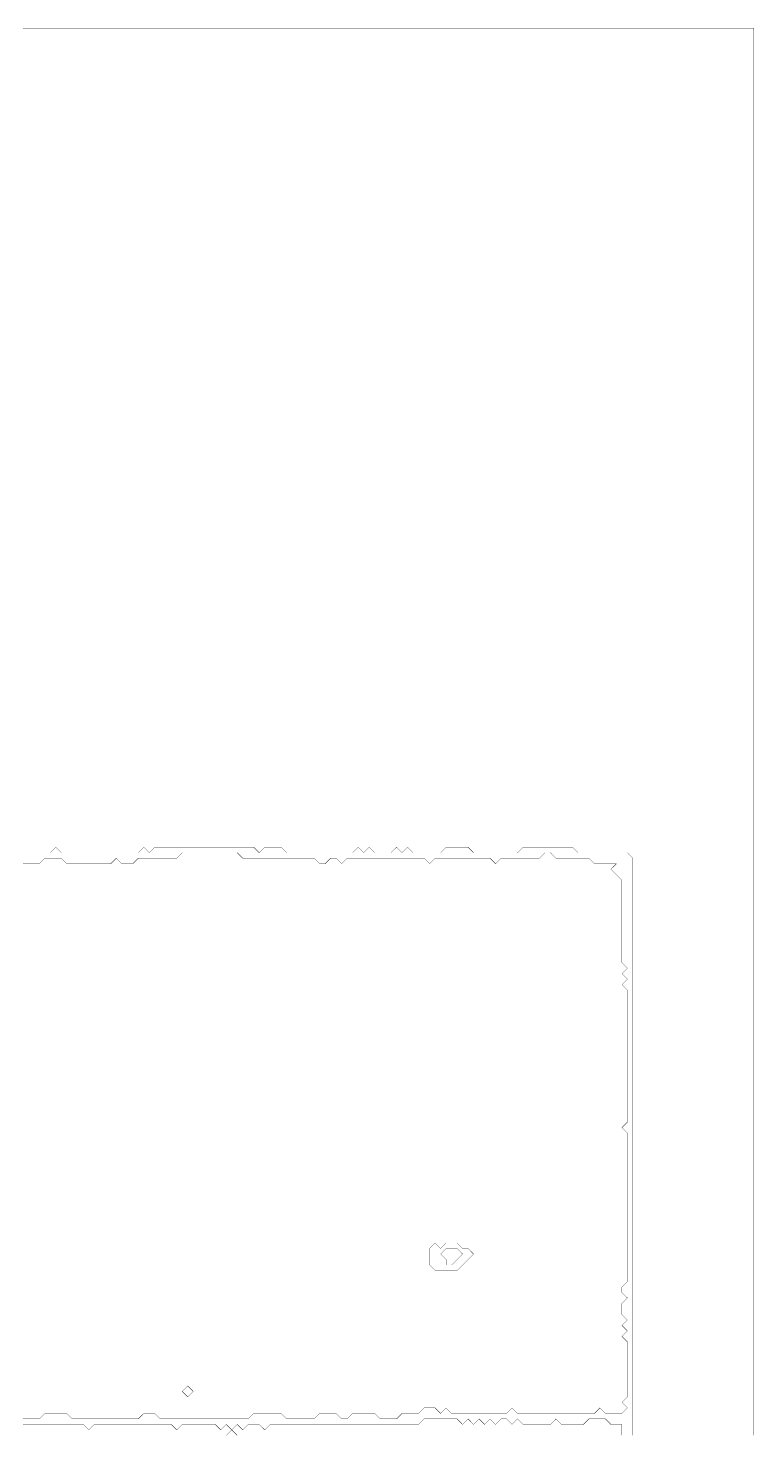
# Model space of a CAD drawing. Header units: metres. Extents: x 0 to 5089, y -5089 to 0.
# Drawn here: x 3774 to 5089, y -2540 to 0 of the extents above; entities that cross this region are included whole.
import ezdxf

# ---------------------------------------------------------------- set-up
doc = ezdxf.new("R2010")
doc.units = ezdxf.units.M
doc.layers.add('conductor', color=1, linetype='Continuous')
doc.layers.add('substrate', color=5, linetype='Continuous')

msp = doc.modelspace()

# ---------------------------------------------------------------- linework, layer by layer
at = {"layer": 'conductor', "const_width": 0.5}
msp.add_lwpolyline([(3764.5, -2519.6), (3774.5, -2519.6), (3784.4, -2519.6), (3794.4, -2519.6), (3804.3, -2509.7), (3814.3, -2509.7), (3824.2, -2509.7), (3834.2, -2509.7), (3844.2, -2509.7), (3854.1, -2519.6), (3864.1, -2519.6), (3874, -2519.6), (3884, -2519.6), (3894, -2519.6), (3903.9, -2519.6), (3913.9, -2519.6), (3923.8, -2519.6), (3933.8, -2519.6), (3943.8, -2519.6), (3953.7, -2519.6), (3963.7, -2519.6), (3973.6, -2519.6), (3983.6, -2509.7), (3993.6, -2509.7), (4003.5, -2509.7), (4013.5, -2519.6), (4023.4, -2519.6), (4033.4, -2519.6), (4043.3, -2519.6), (4053.3, -2519.6), (4063.3, -2519.6), (4073.2, -2519.6), (4083.2, -2519.6), (4093.1, -2519.6), (4103.1, -2519.6), (4113.1, -2519.6), (4123, -2519.6), (4133, -2519.6), (4142.9, -2519.6), (4152.9, -2519.6), (4162.9, -2519.6), (4172.8, -2519.6), (4182.8, -2509.7), (4192.7, -2509.7), (4202.7, -2509.7), (4212.7, -2509.7), (4222.6, -2509.7), (4232.6, -2509.7), (4242.5, -2519.6), (4252.5, -2519.6), (4262.4, -2519.6), (4272.4, -2519.6), (4282.4, -2519.6), (4292.3, -2519.6), (4302.3, -2509.7), (4312.2, -2509.7), (4322.2, -2509.7), (4332.2, -2509.7), (4342.1, -2519.6), (4352.1, -2519.6), (4362, -2509.7), (4372, -2509.7), (4382, -2509.7), (4391.9, -2509.7), (4401.9, -2509.7), (4411.8, -2519.6), (4421.8, -2519.6), (4431.7, -2519.6), (4441.7, -2519.6), (4451.7, -2509.7), (4461.6, -2509.7), (4471.6, -2509.7), (4481.5, -2509.7), (4491.5, -2499.7), (4501.5, -2499.7), (4511.4, -2499.7), (4521.4, -2509.7), (4531.3, -2499.7), (4541.3, -2509.7), (4551.3, -2509.7), (4561.2, -2509.7), (4571.2, -2509.7), (4581.1, -2509.7), (4591.1, -2509.7), (4601.1, -2509.7), (4611, -2509.7), (4621, -2509.7), (4630.9, -2509.7), (4640.9, -2509.7), (4650.8, -2499.7), (4660.8, -2509.7), (4670.8, -2509.7), (4680.7, -2509.7), (4690.7, -2509.7), (4700.6, -2509.7), (4710.6, -2509.7), (4720.6, -2509.7), (4730.5, -2509.7), (4740.5, -2509.7), (4750.4, -2509.7), (4760.4, -2509.7), (4770.4, -2509.7), (4780.3, -2509.7), (4790.3, -2509.7), (4800.2, -2509.7), (4810.2, -2499.7), (4820.1, -2509.7), (4830.1, -2509.7), (4840.1, -2509.7), (4850, -2509.7), (4860, -2499.7), (4850, -2489.7), (4860, -2479.8), (4860, -2469.8), (4860, -2459.9), (4860, -2449.9), (4860, -2440), (4860, -2430), (4860, -2420), (4860, -2410.1), (4860, -2400.1), (4860, -2390.2), (4860, -2380.2), (4850, -2370.2), (4860, -2360.3), (4850, -2350.3), (4860, -2340.4), (4850, -2330.4), (4850, -2320.4), (4850, -2310.5), (4860, -2300.5), (4850, -2290.6), (4850, -2280.6), (4860, -2270.6), (4860, -2260.7), (4860, -2250.7), (4860, -2240.8), (4860, -2230.8), (4860, -2220.9), (4860, -2210.9), (4860, -2200.9), (4860, -2191), (4860, -2181), (4860, -2171.1), (4860, -2161.1), (4860, -2151.1), (4860, -2141.2), (4860, -2131.2), (4860, -2121.3), (4860, -2111.3), (4860, -2101.3), (4860, -2091.4), (4860, -2081.4), (4860, -2071.5), (4860, -2061.5), (4860, -2051.6), (4860, -2041.6), (4860, -2031.6), (4860, -2021.7), (4860, -2011.7), (4860, -2001.8), (4850, -1991.8), (4860, -1981.8), (4860, -1971.9), (4860, -1961.9), (4860, -1952), (4860, -1942), (4860, -1932), (4860, -1922.1), (4860, -1912.1), (4860, -1902.2), (4860, -1892.2), (4860, -1882.2), (4860, -1872.3), (4860, -1862.3), (4860, -1852.4), (4860, -1842.4), (4860, -1832.5), (4860, -1822.5), (4860, -1812.5), (4860, -1802.6), (4860, -1792.6), (4860, -1782.7), (4860, -1772.7), (4860, -1762.7), (4860, -1752.8), (4860, -1742.8), (4850, -1732.9), (4860, -1722.9), (4850, -1712.9), (4860, -1703), (4850, -1693), (4850, -1683.1), (4850, -1673.1), (4850, -1663.2), (4850, -1653.2), (4850, -1643.2), (4850, -1633.3), (4850, -1623.3), (4850, -1613.4), (4850, -1603.4), (4850, -1593.4), (4850, -1583.5), (4850, -1573.5), (4850, -1563.6), (4850, -1553.6), (4850, -1543.6), (4840.1, -1533.7), (4830.1, -1523.7), (4840.1, -1513.8), (4830.1, -1513.8), (4820.1, -1513.8), (4810.2, -1513.8), (4800.2, -1513.8), (4790.3, -1503.8), (4780.3, -1503.8), (4770.4, -1503.8), (4760.4, -1503.8), (4750.4, -1503.8), (4740.5, -1503.8), (4730.5, -1503.8), (4720.6, -1493.8), (4710.6, -1493.8), (4700.6, -1503.8), (4690.7, -1503.8), (4680.7, -1503.8), (4670.8, -1503.8), (4660.8, -1503.8), (4650.8, -1503.8), (4640.9, -1503.8), (4630.9, -1503.8), (4621, -1513.8), (4611, -1503.8), (4601.1, -1503.8), (4591.1, -1503.8), (4581.1, -1503.8), (4571.2, -1503.8), (4561.2, -1503.8), (4551.3, -1503.8), (4541.3, -1503.8), (4531.3, -1503.8), (4521.4, -1503.8), (4511.4, -1503.8), (4501.5, -1513.8), (4491.5, -1503.8), (4481.5, -1503.8), (4471.6, -1503.8), (4461.6, -1503.8), (4451.7, -1503.8), (4441.7, -1503.8), (4431.7, -1503.8), (4421.8, -1503.8), (4411.8, -1503.8), (4401.9, -1503.8), (4391.9, -1503.8), (4382, -1503.8), (4372, -1503.8), (4362, -1503.8), (4352.1, -1503.8), (4342.1, -1513.8), (4332.2, -1503.8), (4322.2, -1503.8), (4312.2, -1513.8), (4302.3, -1513.8), (4292.3, -1503.8), (4282.4, -1503.8), (4272.4, -1503.8), (4262.4, -1503.8), (4252.5, -1503.8), (4242.5, -1503.8), (4232.6, -1503.8), (4222.6, -1503.8), (4212.7, -1503.8), (4202.7, -1503.8), (4192.7, -1503.8), (4182.8, -1503.8), (4172.8, -1503.8), (4162.9, -1503.8), (4152.9, -1493.8), (4142.9, -1493.8), (4133, -1493.8), (4123, -1493.8), (4113.1, -1493.8), (4103.1, -1493.8), (4093.1, -1493.8), (4083.2, -1493.8), (4073.2, -1493.8), (4063.3, -1493.8), (4053.3, -1493.8), (4043.3, -1503.8), (4033.4, -1503.8), (4023.4, -1503.8), (4013.5, -1503.8), (4003.5, -1503.8), (3993.6, -1503.8), (3983.6, -1503.8), (3973.6, -1503.8), (3963.7, -1513.8), (3953.7, -1513.8), (3943.8, -1513.8), (3933.8, -1503.8), (3923.8, -1513.8), (3913.9, -1513.8), (3903.9, -1513.8), (3894, -1513.8), (3884, -1513.8), (3874, -1513.8), (3864.1, -1513.8), (3854.1, -1513.8), (3844.2, -1513.8), (3834.2, -1503.8), (3824.2, -1503.8), (3814.3, -1503.8), (3804.3, -1503.8), (3794.4, -1513.8), (3784.4, -1513.8), (3774.5, -1513.8), (3764.5, -1513.8)], dxfattribs=at)
for points in [[(4501.5, -2210.9), (4511.4, -2200.9), (4521.4, -2210.9), (4531.3, -2200.9), (4541.3, -2200.9), (4551.3, -2200.9), (4561.2, -2210.9), (4571.2, -2210.9), (4581.1, -2220.9), (4571.2, -2230.8), (4561.2, -2240.8), (4551.3, -2250.7), (4541.3, -2250.7), (4531.3, -2250.7), (4521.4, -2250.7), (4511.4, -2250.7), (4501.5, -2240.8), (4501.5, -2230.8), (4501.5, -2220.9)], [(4053.3, -2469.8), (4063.3, -2459.9), (4073.2, -2469.8), (4063.3, -2479.8)]]:
    msp.add_lwpolyline(points, close=True, dxfattribs=at)
at = {"layer": 'substrate', "const_width": 0.5}
for points in [[(5089, -2549.5), (5089, -2539.5), (5089, -2529.6), (5089, -2519.6), (5089, -2509.7), (5089, -2499.7), (5089, -2489.7), (5089, -2479.8), (5089, -2469.8), (5089, -2459.9), (5089, -2449.9), (5089, -2440), (5089, -2430), (5089, -2420), (5089, -2410.1), (5089, -2400.1), (5089, -2390.2), (5089, -2380.2), (5089, -2370.2), (5089, -2360.3), (5089, -2350.3), (5089, -2340.4), (5089, -2330.4), (5089, -2320.4), (5089, -2310.5), (5089, -2300.5), (5089, -2290.6), (5089, -2280.6), (5089, -2270.6), (5089, -2260.7), (5089, -2250.7), (5089, -2240.8), (5089, -2230.8), (5089, -2220.9), (5089, -2210.9), (5089, -2200.9), (5089, -2191), (5089, -2181), (5089, -2171.1), (5089, -2161.1), (5089, -2151.1), (5089, -2141.2), (5089, -2131.2), (5089, -2121.3), (5089, -2111.3), (5089, -2101.3), (5089, -2091.4), (5089, -2081.4), (5089, -2071.5), (5089, -2061.5), (5089, -2051.6), (5089, -2041.6), (5089, -2031.6), (5089, -2021.7), (5089, -2011.7), (5089, -2001.8), (5089, -1991.8), (5089, -1981.8), (5089, -1971.9), (5089, -1961.9), (5089, -1952), (5089, -1942), (5089, -1932), (5089, -1922.1), (5089, -1912.1), (5089, -1902.2), (5089, -1892.2), (5089, -1882.2), (5089, -1872.3), (5089, -1862.3), (5089, -1852.4), (5089, -1842.4), (5089, -1832.5), (5089, -1822.5), (5089, -1812.5), (5089, -1802.6), (5089, -1792.6), (5089, -1782.7), (5089, -1772.7), (5089, -1762.7), (5089, -1752.8), (5089, -1742.8), (5089, -1732.9), (5089, -1722.9), (5089, -1712.9), (5089, -1703), (5089, -1693), (5089, -1683.1), (5089, -1673.1), (5089, -1663.2), (5089, -1653.2), (5089, -1643.2), (5089, -1633.3), (5089, -1623.3), (5089, -1613.4), (5089, -1603.4), (5089, -1593.4), (5089, -1583.5), (5089, -1573.5), (5089, -1563.6), (5089, -1553.6), (5089, -1543.6), (5089, -1533.7), (5089, -1523.7), (5089, -1513.8), (5089, -1503.8), (5089, -1493.8), (5089, -1483.9), (5089, -1473.9), (5089, -1464), (5089, -1454), (5089, -1444.1), (5089, -1434.1), (5089, -1424.1), (5089, -1414.2), (5089, -1404.2), (5089, -1394.3), (5089, -1384.3), (5089, -1374.3), (5089, -1364.4), (5089, -1354.4), (5089, -1344.5), (5089, -1334.5), (5089, -1324.5), (5089, -1314.6), (5089, -1304.6), (5089, -1294.7), (5089, -1284.7), (5089, -1274.8), (5089, -1264.8), (5089, -1254.8), (5089, -1244.9), (5089, -1234.9), (5089, -1225), (5089, -1215), (5089, -1205), (5089, -1195.1), (5089, -1185.1), (5089, -1175.2), (5089, -1165.2), (5089, -1155.2), (5089, -1145.3), (5089, -1135.3), (5089, -1125.4), (5089, -1115.4), (5089, -1105.4), (5089, -1095.5), (5089, -1085.5), (5089, -1075.6), (5089, -1065.6), (5089, -1055.7), (5089, -1045.7), (5089, -1035.7), (5089, -1025.8), (5089, -1015.8), (5089, -1005.9), (5089, -995.9), (5089, -985.9), (5089, -976), (5089, -966), (5089, -956.1), (5089, -946.1), (5089, -936.1), (5089, -926.2), (5089, -916.2), (5089, -906.3), (5089, -896.3), (5089, -886.3), (5089, -876.4), (5089, -866.4), (5089, -856.5), (5089, -846.5), (5089, -836.6), (5089, -826.6), (5089, -816.6), (5089, -806.7), (5089, -796.7), (5089, -786.8), (5089, -776.8), (5089, -766.8), (5089, -756.9), (5089, -746.9), (5089, -737), (5089, -727), (5089, -717), (5089, -707.1), (5089, -697.1), (5089, -687.2), (5089, -677.2), (5089, -667.3), (5089, -657.3), (5089, -647.3), (5089, -637.4), (5089, -627.4), (5089, -617.5), (5089, -607.5), (5089, -597.5), (5089, -587.6), (5089, -577.6), (5089, -567.7), (5089, -557.7), (5089, -547.7), (5089, -537.8), (5089, -527.8), (5089, -517.9), (5089, -507.9), (5089, -497.9), (5089, -488), (5089, -478), (5089, -468.1), (5089, -458.1), (5089, -448.2), (5089, -438.2), (5089, -428.2), (5089, -418.3), (5089, -408.3), (5089, -398.4), (5089, -388.4), (5089, -378.4), (5089, -368.5), (5089, -358.5), (5089, -348.6), (5089, -338.6), (5089, -328.6), (5089, -318.7), (5089, -308.7), (5089, -298.8), (5089, -288.8), (5089, -278.9), (5089, -268.9), (5089, -258.9), (5089, -249), (5089, -239), (5089, -229.1), (5089, -219.1), (5089, -209.1), (5089, -199.2), (5089, -189.2), (5089, -179.3), (5089, -169.3), (5089, -159.3), (5089, -149.4), (5089, -139.4), (5089, -129.5), (5089, -119.5), (5089, -109.5), (5089, -99.6), (5089, -89.6), (5089, -79.7), (5089, -69.7), (5089, -59.8), (5089, -49.8), (5089, -39.8), (5089, -29.9), (5089, -19.9), (5089, -10), (5089, 0), (5079.1, 0), (5069.1, 0), (5059.2, 0), (5049.2, 0), (5039.2, 0), (5029.3, 0), (5019.3, 0), (5009.4, 0), (4999.4, 0), (4989.5, 0), (4979.5, 0), (4969.5, 0), (4959.6, 0), (4949.6, 0), (4939.7, 0), (4929.7, 0), (4919.7, 0), (4909.8, 0), (4899.8, 0), (4889.9, 0), (4879.9, 0), (4869.9, 0), (4860, 0), (4850, 0), (4840.1, 0), (4830.1, 0), (4820.1, 0), (4810.2, 0), (4800.2, 0), (4790.3, 0), (4780.3, 0), (4770.4, 0), (4760.4, 0), (4750.4, 0), (4740.5, 0), (4730.5, 0), (4720.6, 0), (4710.6, 0), (4700.6, 0), (4690.7, 0), (4680.7, 0), (4670.8, 0), (4660.8, 0), (4650.8, 0), (4640.9, 0), (4630.9, 0), (4621, 0), (4611, 0), (4601.1, 0), (4591.1, 0), (4581.1, 0), (4571.2, 0), (4561.2, 0), (4551.3, 0), (4541.3, 0), (4531.3, 0), (4521.4, 0), (4511.4, 0), (4501.5, 0), (4491.5, 0), (4481.5, 0), (4471.6, 0), (4461.6, 0), (4451.7, 0), (4441.7, 0), (4431.7, 0), (4421.8, 0), (4411.8, 0), (4401.9, 0), (4391.9, 0), (4382, 0), (4372, 0), (4362, 0), (4352.1, 0), (4342.1, 0), (4332.2, 0), (4322.2, 0), (4312.2, 0), (4302.3, 0), (4292.3, 0), (4282.4, 0), (4272.4, 0), (4262.4, 0), (4252.5, 0), (4242.5, 0), (4232.6, 0), (4222.6, 0), (4212.7, 0), (4202.7, 0), (4192.7, 0), (4182.8, 0), (4172.8, 0), (4162.9, 0), (4152.9, 0), (4142.9, 0), (4133, 0), (4123, 0), (4113.1, 0), (4103.1, 0), (4093.1, 0), (4083.2, 0), (4073.2, 0), (4063.3, 0), (4053.3, 0), (4043.3, 0), (4033.4, 0), (4023.4, 0), (4013.5, 0), (4003.5, 0), (3993.6, 0), (3983.6, 0), (3973.6, 0), (3963.7, 0), (3953.7, 0), (3943.8, 0), (3933.8, 0), (3923.8, 0), (3913.9, 0), (3903.9, 0), (3894, 0), (3884, 0), (3874, 0), (3864.1, 0), (3854.1, 0), (3844.2, 0), (3834.2, 0), (3824.2, 0), (3814.3, 0), (3804.3, 0), (3794.4, 0), (3784.4, 0), (3774.5, 0), (3764.5, 0)], [(3764.5, -1493.8), (3774.5, -1493.8), (3784.4, -1493.8), (3794.4, -1493.8), (3804.3, -1493.8), (3814.3, -1493.8), (3824.2, -1483.9), (3834.2, -1493.8), (3844.2, -1493.8), (3854.1, -1493.8), (3864.1, -1493.8), (3874, -1493.8), (3884, -1493.8), (3894, -1493.8), (3903.9, -1493.8), (3913.9, -1493.8), (3923.8, -1493.8), (3933.8, -1493.8), (3943.8, -1493.8), (3953.7, -1493.8), (3963.7, -1493.8), (3973.6, -1493.8), (3983.6, -1483.9), (3993.6, -1493.8), (4003.5, -1483.9), (4013.5, -1483.9), (4023.4, -1483.9), (4033.4, -1483.9), (4043.3, -1483.9), (4053.3, -1483.9), (4063.3, -1483.9), (4073.2, -1483.9), (4083.2, -1483.9), (4093.1, -1483.9), (4103.1, -1483.9), (4113.1, -1483.9), (4123, -1483.9), (4133, -1483.9), (4142.9, -1483.9), (4152.9, -1483.9), (4162.9, -1483.9), (4172.8, -1483.9), (4182.8, -1483.9), (4192.7, -1493.8), (4202.7, -1483.9), (4212.7, -1483.9), (4222.6, -1483.9), (4232.6, -1483.9), (4242.5, -1493.8), (4252.5, -1493.8), (4262.4, -1493.8), (4272.4, -1493.8), (4282.4, -1493.8), (4292.3, -1493.8), (4302.3, -1493.8), (4312.2, -1493.8), (4322.2, -1493.8), (4332.2, -1493.8), (4342.1, -1493.8), (4352.1, -1493.8), (4362, -1493.8), (4372, -1483.9), (4382, -1493.8), (4391.9, -1483.9), (4401.9, -1493.8), (4411.8, -1493.8), (4421.8, -1493.8), (4431.7, -1493.8), (4441.7, -1483.9), (4451.7, -1493.8), (4461.6, -1483.9), (4471.6, -1493.8), (4481.5, -1493.8), (4491.5, -1493.8), (4501.5, -1493.8), (4511.4, -1493.8), (4521.4, -1493.8), (4531.3, -1483.9), (4541.3, -1483.9), (4551.3, -1483.9), (4561.2, -1483.9), (4571.2, -1483.9), (4581.1, -1493.8), (4591.1, -1493.8), (4601.1, -1493.8), (4611, -1493.8), (4621, -1493.8), (4630.9, -1493.8), (4640.9, -1493.8), (4650.8, -1493.8), (4660.8, -1493.8), (4670.8, -1483.9), (4680.7, -1483.9), (4690.7, -1483.9), (4700.6, -1483.9), (4710.6, -1483.9), (4720.6, -1483.9), (4730.5, -1483.9), (4740.5, -1483.9), (4750.4, -1483.9), (4760.4, -1483.9), (4770.4, -1493.8), (4780.3, -1493.8), (4790.3, -1493.8), (4800.2, -1493.8), (4810.2, -1493.8), (4820.1, -1493.8), (4830.1, -1493.8), (4840.1, -1493.8), (4850, -1493.8), (4860, -1493.8), (4869.9, -1503.8), (4869.9, -1513.8), (4869.9, -1523.7), (4869.9, -1533.7), (4869.9, -1543.6), (4869.9, -1553.6), (4869.9, -1563.6), (4869.9, -1573.5), (4869.9, -1583.5), (4869.9, -1593.4), (4869.9, -1603.4), (4869.9, -1613.4), (4869.9, -1623.3), (4869.9, -1633.3), (4869.9, -1643.2), (4869.9, -1653.2), (4869.9, -1663.2), (4869.9, -1673.1), (4869.9, -1683.1), (4869.9, -1693), (4869.9, -1703), (4869.9, -1712.9), (4869.9, -1722.9), (4869.9, -1732.9), (4869.9, -1742.8), (4869.9, -1752.8), (4869.9, -1762.7), (4869.9, -1772.7), (4869.9, -1782.7), (4869.9, -1792.6), (4869.9, -1802.6), (4869.9, -1812.5), (4869.9, -1822.5), (4869.9, -1832.5), (4869.9, -1842.4), (4869.9, -1852.4), (4869.9, -1862.3), (4869.9, -1872.3), (4869.9, -1882.2), (4869.9, -1892.2), (4869.9, -1902.2), (4869.9, -1912.1), (4869.9, -1922.1), (4869.9, -1932), (4869.9, -1942), (4869.9, -1952), (4869.9, -1961.9), (4869.9, -1971.9), (4869.9, -1981.8), (4869.9, -1991.8), (4869.9, -2001.8), (4869.9, -2011.7), (4869.9, -2021.7), (4869.9, -2031.6), (4869.9, -2041.6), (4869.9, -2051.6), (4869.9, -2061.5), (4869.9, -2071.5), (4869.9, -2081.4), (4869.9, -2091.4), (4869.9, -2101.3), (4869.9, -2111.3), (4869.9, -2121.3), (4869.9, -2131.2), (4869.9, -2141.2), (4869.9, -2151.1), (4869.9, -2161.1), (4869.9, -2171.1), (4869.9, -2181), (4869.9, -2191), (4869.9, -2200.9), (4869.9, -2210.9), (4869.9, -2220.9), (4869.9, -2230.8), (4869.9, -2240.8), (4869.9, -2250.7), (4869.9, -2260.7), (4869.9, -2270.6), (4869.9, -2280.6), (4869.9, -2290.6), (4869.9, -2300.5), (4869.9, -2310.5), (4869.9, -2320.4), (4869.9, -2330.4), (4869.9, -2340.4), (4869.9, -2350.3), (4869.9, -2360.3), (4869.9, -2370.2), (4869.9, -2380.2), (4869.9, -2390.2), (4869.9, -2400.1), (4869.9, -2410.1), (4869.9, -2420), (4869.9, -2430), (4869.9, -2440), (4869.9, -2449.9), (4869.9, -2459.9), (4869.9, -2469.8), (4869.9, -2479.8), (4869.9, -2489.7), (4869.9, -2499.7), (4869.9, -2509.7), (4869.9, -2519.6), (4869.9, -2529.6), (4869.9, -2539.5), (4869.9, -2549.5)], [(4850, -2549.5), (4850, -2539.5), (4850, -2529.6), (4840.1, -2529.6), (4830.1, -2529.6), (4820.1, -2519.6), (4810.2, -2519.6), (4800.2, -2519.6), (4790.3, -2519.6), (4780.3, -2529.6), (4770.4, -2529.6), (4760.4, -2529.6), (4750.4, -2529.6), (4740.5, -2529.6), (4730.5, -2519.6), (4720.6, -2529.6), (4710.6, -2529.6), (4700.6, -2529.6), (4690.7, -2529.6), (4680.7, -2529.6), (4670.8, -2529.6), (4660.8, -2519.6), (4650.8, -2529.6), (4640.9, -2519.6), (4630.9, -2519.6), (4621, -2529.6), (4611, -2519.6), (4601.1, -2529.6), (4591.1, -2519.6), (4581.1, -2529.6), (4571.2, -2519.6), (4561.2, -2529.6), (4551.3, -2519.6), (4541.3, -2519.6), (4531.3, -2519.6), (4521.4, -2519.6), (4511.4, -2519.6), (4501.5, -2519.6), (4491.5, -2519.6), (4481.5, -2529.6), (4471.6, -2529.6), (4461.6, -2529.6), (4451.7, -2529.6), (4441.7, -2529.6), (4431.7, -2529.6), (4421.8, -2529.6), (4411.8, -2529.6), (4401.9, -2529.6), (4391.9, -2529.6), (4382, -2529.6), (4372, -2529.6), (4362, -2529.6), (4352.1, -2529.6), (4342.1, -2529.6), (4332.2, -2529.6), (4322.2, -2529.6), (4312.2, -2529.6), (4302.3, -2529.6), (4292.3, -2529.6), (4282.4, -2529.6), (4272.4, -2529.6), (4262.4, -2529.6), (4252.5, -2529.6), (4242.5, -2529.6), (4232.6, -2529.6), (4222.6, -2529.6), (4212.7, -2529.6), (4202.7, -2539.5), (4192.7, -2529.6), (4182.8, -2529.6), (4172.8, -2529.6), (4162.9, -2539.5), (4152.9, -2529.6), (4142.9, -2539.5), (4133, -2529.6), (4123, -2539.5), (4113.1, -2529.6), (4103.1, -2529.6), (4093.1, -2529.6), (4083.2, -2529.6), (4073.2, -2529.6), (4063.3, -2529.6), (4053.3, -2529.6), (4043.3, -2539.5), (4033.4, -2529.6), (4023.4, -2529.6), (4013.5, -2529.6), (4003.5, -2529.6), (3993.6, -2529.6), (3983.6, -2529.6), (3973.6, -2529.6), (3963.7, -2529.6), (3953.7, -2529.6), (3943.8, -2529.6), (3933.8, -2529.6), (3923.8, -2529.6), (3913.9, -2529.6), (3903.9, -2529.6), (3894, -2529.6), (3884, -2539.5), (3874, -2529.6), (3864.1, -2529.6), (3854.1, -2529.6), (3844.2, -2529.6), (3834.2, -2529.6), (3824.2, -2529.6), (3814.3, -2529.6), (3804.3, -2529.6), (3794.4, -2529.6), (3784.4, -2529.6), (3774.5, -2529.6), (3764.5, -2529.6)], [(4133, -2549.5), (4142.9, -2539.5), (4152.9, -2549.5)]]:
    msp.add_lwpolyline(points, dxfattribs=at)
for points in [[(4850, -1513.8)], [(4531.3, -2210.9), (4521.4, -2220.9), (4531.3, -2230.8), (4531.3, -2240.8), (4541.3, -2240.8), (4551.3, -2230.8), (4561.2, -2220.9), (4571.2, -2220.9), (4561.2, -2220.9), (4551.3, -2210.9), (4541.3, -2210.9)]]:
    msp.add_lwpolyline(points, close=True, dxfattribs=at)

doc.saveas('drawing.dxf')
